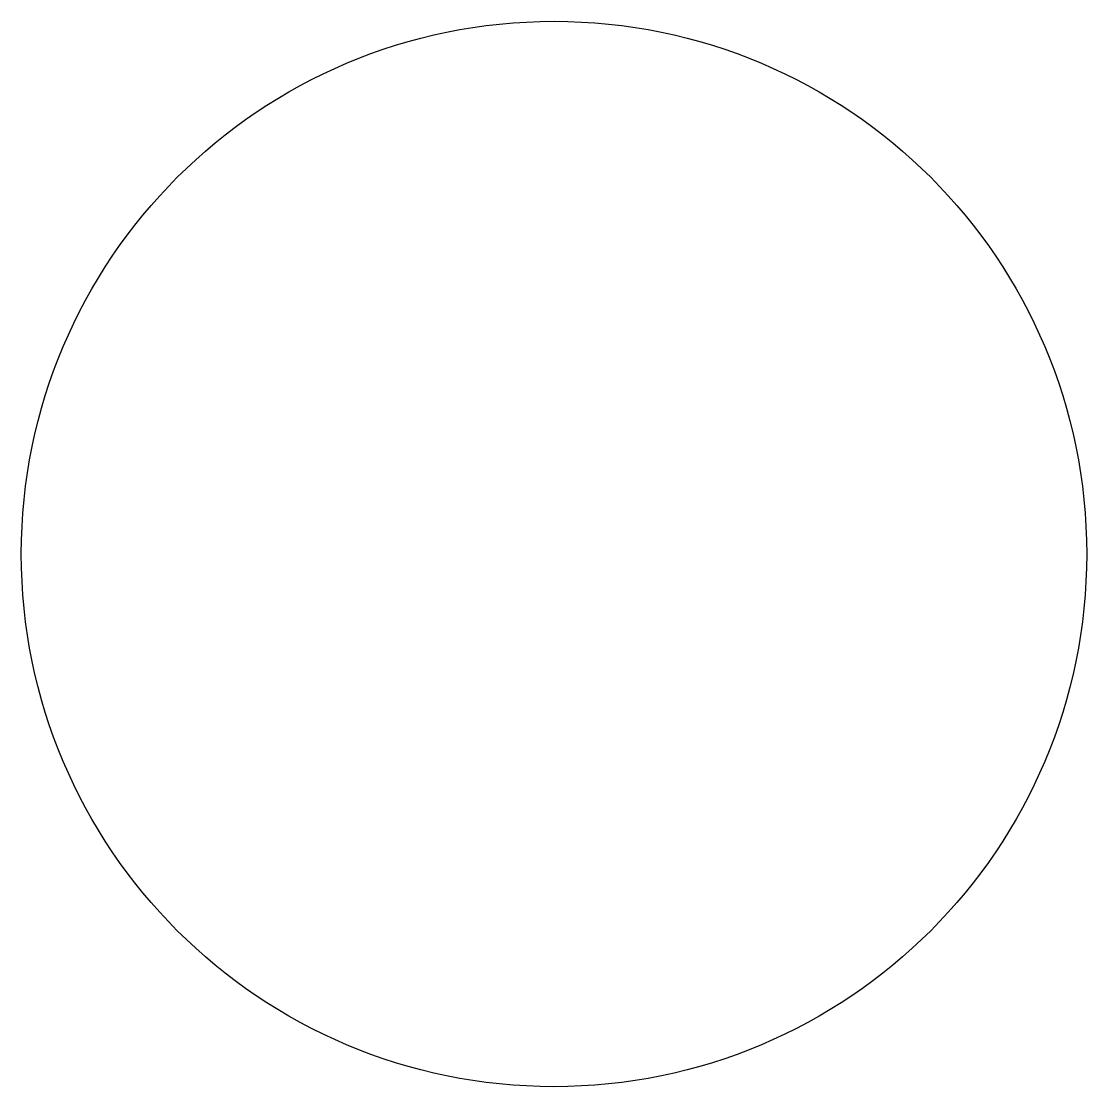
# Model space of a CAD drawing. Extents: x -3.2 to 3.2, y -3.2 to 3.2.
import ezdxf

# ---------------------------------------------------------------- set-up
doc = ezdxf.new("R2010")
doc.units = 0
doc.layers.get('0').update_dxf_attribs({"linetype": 'continuous'})

msp = doc.modelspace()

# ---------------------------------------------------------------- linework, layer by layer
at = {"color": 0}
msp.add_circle((0, 0), 3.2, dxfattribs=at)

doc.saveas('drawing.dxf')
